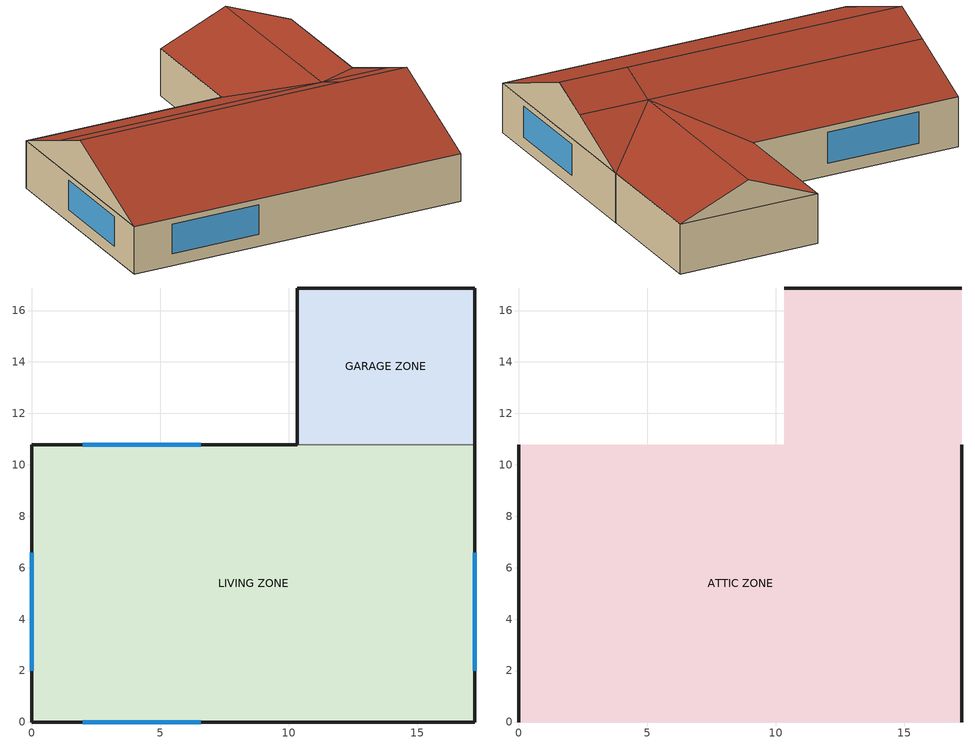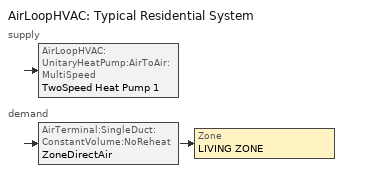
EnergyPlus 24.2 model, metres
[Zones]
LIVING ZONE
 floor ground (FLOOR:LIVING): 0,0 0,10.78 17.24,10.78 17.24,0 z0
 wall outside (EXTWALL:LIVING): 10.32,10.78 0,10.78 0,0 17.24,0 17.24,10.78 z0:2.44
 wall to GARAGE ZONE (INTERIORWall): 17.24,10.78 10.32,10.78 z0:2.44
 window (Dbl Clr 3mm/6mm Air): 6.57,10.78 2,10.78 / 17.24,2 17.24,6.57 / 2,0 6.57,0 / 0,6.57 0,2 z0.61:2.13
GARAGE ZONE
 floor adiabatic (FLOOR:GARAGE): 10.32,10.78 10.32,16.88 17.24,16.88 17.24,10.78 z0
 wall outside (EXTWALL:GARAGE): 17.24,10.78 17.24,16.88 / 10.32,16.88 10.32,10.78 z0:2.44
 wall outside (Garage:SteelDoor): 17.24,16.88 10.32,16.88 z0:2.44
ATTIC ZONE
 floor to LIVING ZONE (reverseCEILING:LIVING): 0,0 0,10.78 17.24,10.78 17.24,0 z2.44
 floor to GARAGE ZONE (CEILING:Garage): 10.32,10.78 10.32,16.88 17.24,16.88 17.24,10.78 z2.44
 wall outside (GABLE): 17.24,5.39,4.68 17.24,0,2.44 17.24,10.78,2.44; 0,5.39,4.68 0,10.78,2.44 0,0,2.44; 13.78,16.88,3.88 17.24,16.88,2.44 10.32,16.88,2.44
 roof outside (ROOF): 13.78,5.39,4.68 13.78,7.32,3.88 0,7.32,3.88 0,5.39,4.68; 0,5.39,4.68 0,0,2.44 17.24,0,2.44 17.24,5.39,4.68; 13.78,7.32,3.88 10.33,10.78,2.44 0,10.78,2.44 0,7.32,3.88; 17.24,5.39,4.68 17.24,7.32,3.88 13.78,7.32,3.88 13.78,5.39,4.68; 17.24,7.32,3.88 17.24,10.78,2.44 13.78,7.32,3.88; 13.78,16.88,3.88 13.78,7.32,3.88 17.24,10.78,2.44 17.24,16.88,2.44; 10.32,16.88,2.44 10.32,10.78,2.44 13.78,7.32,3.88 13.78,16.88,3.88
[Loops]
AirLoopHVAC 'Typical Residential System'
 supply: AirLoopHVAC:UnitaryHeatPump:AirToAir:MultiSpeed 'TwoSpeed Heat Pump 1'
 demand: AirTerminal:SingleDuct:ConstantVolume:NoReheat 'ZoneDirectAir' > Zone 'LIVING ZONE'
[Building]
Single family House: North Axis {deg}=0; Terrain=Suburbs; Loads Convergence Tolerance Value {W}=0.001; Temperature Convergence Tolerance Value {deltaC}=0.005; Solar Distribution=FullInteriorAndExterior; Maximum Number of Warmup Days=25; Minimum Number of Warmup Days=6
[Site:Location]
CHICAGO_IL_USA TMY2-94846: Latitude {deg}=41.78; Longitude {deg}=-87.75; Time Zone {hr}=-6; Elevation {m}=190
[SizingPeriod:DesignDay] Day of Month=21; Dry-Bulb Temperature Range Modifier Type=DefaultMultipliers; Humidity Condition Type=Wetbulb; Barometric Pressure {Pa}=99063; Rain Indicator=No; Snow Indicator=No; Daylight Saving Time Indicator=No; Solar Model Indicator=ASHRAEClearSky; ASHRAE Clear Sky Optical Depth for Beam Irradiance (taub)=0; ASHRAE Clear Sky Optical Depth for Diffuse Irradiance (taud)=0
Name | Month | Day Type | Maximum Dry-Bulb Temperature {C} | Daily Dry-Bulb Temperature Range {deltaC} | Wetbulb or DewPoint at Maximum Dry-Bulb {C} | Wind Speed {m/s} | Wind Direction {deg} | Sky Clearness
CHICAGO_IL_USA Annual Heating 99% Design Conditions DB | 1 | WinterDesignDay | -17.3 | 0 | -17.3 | 4.9 | 270 | 0
CHICAGO_IL_USA Annual Cooling 1% Design Conditions DB/MCWB | 7 | SummerDesignDay | 31.5 | 10.7 | 23 | 5.3 | 230 | 1
[Site:GroundTemperature:BuildingSurface]
20.03, 20.03, 20.13, 20.3, 20.43, 20.52, 20.62, 20.77, 20.78, 20.55, 20.44, 20.2
[Material] Thermal Absorptance=0.9
Name | Roughness | Thickness {m} | Conductivity {W/m-K} | Density {kg/m3} | Specific Heat {J/kg-K} | Solar Absorptance | Visible Absorptance
A1 - 1 IN STUCCO | Smooth | 0.0253898 | 0.691831 | 1858.142 | 836.8 | 0.92 | 0.92
CB11 | MediumRough | 0.2032 | 1.048 | 1105 | 837 | 0.2 | 0.2
GP01 | MediumSmooth | 0.0127 | 0.16 | 801 | 837 | 0.75 | 0.75
IN05 | Rough | 0.2458 | 0.043 | 10 | 837 | 0.75 | 0.75
PW03 | MediumSmooth | 0.0127 | 0.115 | 545 | 1213 | 0.78 | 0.78
CC03 | MediumRough | 0.1016 | 1.31 | 2243 | 837 | 0.65 | 0.65
HF-A3 | Smooth | 0.0015 | 44.9696 | 7689 | 418 | 0.2 | 0.2
[Material:NoMass] Thermal Absorptance=0.9
Name | Roughness | Thermal Resistance {m2-K/W} | Solar Absorptance | Visible Absorptance
AR02 | VeryRough | 0.078 | 0.7 | 0.7
CP02 | Rough | 0.217 | 0.75 | 0.75
[WindowMaterial:Glazing]
CLEAR 3MM: Optical Data Type=SpectralAverage; Thickness {m}=0.003; Solar Transmittance at Normal Incidence=0.837; Front Side Solar Reflectance at Normal Incidence=0.075; Back Side Solar Reflectance at Normal Incidence=0.075; Visible Transmittance at Normal Incidence=0.898; Front Side Visible Reflectance at Normal Incidence=0.081; Back Side Visible Reflectance at Normal Incidence=0.081; Infrared Transmittance at Normal Incidence=0; Front Side Infrared Hemispherical Emissivity=0.84; Back Side Infrared Hemispherical Emissivity=0.84; Conductivity {W/m-K}=0.9
[WindowMaterial:Gas]
AIR 6MM: Gas Type=AIR; Thickness {m}=0.006
[Construction]
EXTWALL:LIVING: A1 - 1 IN STUCCO, IN05, CB11, GP01
INTERIORWall: GP01, IN05, GP01
FLOOR:GARAGE: CC03
FLOOR:LIVING: CC03, CP02
ROOF: AR02, PW03
EXTWALL:GARAGE: A1 - 1 IN STUCCO, CB11
reverseCEILING:LIVING: GP01, IN05
GABLE: PW03
Dbl Clr 3mm/6mm Air: CLEAR 3MM, AIR 6MM, CLEAR 3MM
Garage:SteelDoor: HF-A3
CEILING:Garage: GP01
[Zone] Type=1; Multiplier=1; Ceiling Height {m}=autocalculate; Volume {m3}=autocalculate
LIVING ZONE; GARAGE ZONE; ATTIC ZONE
[People]
LIVING ZONE People: Zone or ZoneList or Space or SpaceList=LIVING ZONE; Number of People Schedule=HOUSE OCCUPANCY; Number of People Calculation Method=people; Number of People=3; Fraction Radiant=0.3; Sensible Heat Fraction=Autocalculate; Activity Level Schedule=Activity Sch; Carbon Dioxide Generation Rate {m3/s-W}=3.82E-8; Enable ASHRAE 55 Comfort Warnings=No; Mean Radiant Temperature Calculation Type=EnclosureAveraged; Work Efficiency Schedule=Work Eff Sch; Clothing Insulation Calculation Method=ClothingInsulationSchedule; Clothing Insulation Schedule=Clothing Sch; Air Velocity Schedule=Air Velo Sch; Thermal Comfort Model 1 Type=FANGER
[Lights]
LIVING ZONE Lights: Zone or ZoneList or Space or SpaceList=LIVING ZONE; Schedule=HOUSE LIGHTING; Design Level Calculation Method=LightingLevel; Lighting Level {W}=1000; Return Air Fraction=0; Fraction Radiant=0.2; Fraction Visible=0.2; Fraction Replaceable=0
[ZoneVentilation:DesignFlowRate]
LIVING ZONE Ventl 1: Zone or ZoneList or Space or SpaceList=LIVING ZONE; Schedule=INF-SCHED; Design Flow Rate Calculation Method=flow/zone; Design Flow Rate {m3/s}=6.131944; Ventilation Type=BALANCED; Fan Pressure Rise {Pa}=400; Fan Total Efficiency=0.9; Constant Term Coefficient=0.606; Temperature Term Coefficient=0.03636; Velocity Term Coefficient=0.1177; Velocity Squared Term Coefficient=0; Minimum Indoor Temperature {C}=18; Maximum Indoor Temperature {C}=100; Delta Temperature {deltaC}=1
[ZoneInfiltration:DesignFlowRate] Schedule=INF-SCHED; Design Flow Rate Calculation Method=flow/zone; Constant Term Coefficient=1; Temperature Term Coefficient=0; Velocity Term Coefficient=0; Velocity Squared Term Coefficient=0
Name | Zone or ZoneList or Space or SpaceList | Design Flow Rate {m3/s}
LIVING ZONE Infil 1 | LIVING ZONE | 0.01
ATTIC ZONE Infil 1 | ATTIC ZONE | 1
GARAGE ZONE Infil 1 | GARAGE ZONE | 0.05
[ZoneAirBalance:OutdoorAir]
LIVING ZONE Balance 1: Zone=LIVING ZONE; Air Balance Method=Quadrature; Induced Outdoor Air Due to Unbalanced Duct Leakage {m3/s}=0.01; Induced Outdoor Air Schedule=INF-SCHED
[ElectricEquipment]
LIVING ZONE ElecEq: Zone or ZoneList or Space or SpaceList=LIVING ZONE; Schedule=INTERMITTENT; Design Level Calculation Method=EquipmentLevel; Design Level {W}=500; Fraction Latent=0; Fraction Radiant=0.3; Fraction Lost=0
[AirLoopHVAC]
Typical Residential System: Design Supply Air Flow Rate {m3/s}=0.7551
[AvailabilityManager:Scheduled]
Reheat System 1 Avail: Schedule=HVACAvailSched
[Zone equipment]
LIVING ZONE: ZoneDirectAir
[AirLoopHVAC:UnitaryHeatPump:AirToAir:MultiSpeed]
TwoSpeed Heat Pump 1: Availability Schedule=HVACAvailSched; Controlling Zone or Thermostat Location=LIVING ZONE; Supply Air Fan=Supply Fan 1; Supply Air Fan Placement=BlowThrough; Supply Air Fan Operating Mode Schedule=CyclingFanSchedule; Heating Coil=Heat Pump DX Heating Coil 1; Minimum Outdoor Dry-Bulb Temperature for Compressor Operation {C}=-8; Cooling Coil=ACDXCoil 1; Supplemental Heating Coil=Supp Heating Coil 1; Maximum Supply Air Temperature from Supplemental Heater {C}=50; Maximum Outdoor Dry-Bulb Temperature for Supplemental Heater Operation {C}=21; Auxiliary On-Cycle Electric Power {W}=0; Auxiliary Off-Cycle Electric Power {W}=0; Design Heat Recovery Water Flow Rate {m3/s}=0; Maximum Temperature for Heat Recovery {C}=80; No Load Supply Air Flow Rate {m3/s}=0.2; Number of Speeds for Heating=2; Number of Speeds for Cooling=2; Heating Speed 1 Supply Air Flow Rate {m3/s}=0.6135; Heating Speed 2 Supply Air Flow Rate {m3/s}=0.7551; Cooling Speed 1 Supply Air Flow Rate {m3/s}=0.6135; Cooling Speed 2 Supply Air Flow Rate {m3/s}=0.7551
[AirTerminal:SingleDuct:ConstantVolume:NoReheat]
ZoneDirectAir: Availability Schedule=HVACAvailSched; Maximum Air Flow Rate {m3/s}=0.7551; Per Person Ventilation Rate Mode=CurrentOccupancy
[ZoneControl:Thermostat]
Zone Thermostat: Zone or ZoneList=LIVING ZONE; Control Type Schedule=Dual Zone Control Type Sched; Control 1=Setpoints
[ThermostatSetpoint:DualSetpoint]
Setpoints: Heating Setpoint Temperature Schedule=Dual Heating Setpoints; Cooling Setpoint Temperature Schedule=Dual Cooling Setpoints
[Coil:Heating:Fuel]
Supp Heating Coil 1: Availability Schedule=HVACAvailSched; Fuel Type=NaturalGas; Burner Efficiency=0.8; Nominal Capacity {W}=35000
[Coil:Cooling:DX:MultiSpeed]
ACDXCoil 1: Availability Schedule=HVACAvailSched; Condenser Type=AirCooled; Minimum Outdoor Dry-Bulb Temperature for Compressor Operation {C}=-25; Apply Part Load Fraction to Speeds Greater than 1=No; Apply Latent Degradation to Speeds Greater than 1=No; Crankcase Heater Capacity {W}=200; Maximum Outdoor Dry-Bulb Temperature for Crankcase Heater Operation {C}=10; Basin Heater Capacity {W/K}=0; Basin Heater Setpoint Temperature {C}=2; Fuel Type=Electricity; Number of Speeds=2; Speed 1 Gross Rated Total Cooling Capacity {W}=10266; Speed 1 Gross Rated Sensible Heat Ratio=0.81; Speed 1 Gross Rated Cooling COP {W/W}=4.32; Speed 1 Rated Air Flow Rate {m3/s}=0.6135; 2017 Speed 1 Rated Evaporator Fan Power Per Volume Flow Rate {W/(m3/s)}=573.3; 2023 Speed 1 Rated Evaporator Fan Power Per Volume Flow Rate {W/(m3/s)}=934.4; Speed 1 Total Cooling Capacity Function of Temperature Curve=HPACCoolCapFT Speed 1; Speed 1 Total Cooling Capacity Function of Flow Fraction Curve=HPACCoolCapFF Speed 1; Speed 1 Energy Input Ratio Function of Temperature Curve=HPACCOOLEIRFT Speed 1; Speed 1 Energy Input Ratio Function of Flow Fraction Curve=HPACCOOLEIRFF Speed 1; Speed 1 Part Load Fraction Correlation Curve=HPACCOOLPLFFPLR Speed 1; Speed 1 Nominal Time for Condensate Removal to Begin {s}=1000; Speed 1 Ratio of Initial Moisture Evaporation Rate and Steady State Latent Capacity=1.5; Speed 1 Maximum Cycling Rate {cycles/hr}=3; Speed 1 Latent Capacity Time Constant {s}=45; Speed 1 Rated Waste Heat Fraction of Power Input=0.2; Speed 1 Waste Heat Function of Temperature Curve=HAPCCoolWHFT Speed 2; Speed 1 Evaporative Condenser Effectiveness=0.9; Speed 1 Evaporative Condenser Air Flow Rate {m3/s}=0.1; Speed 1 Rated Evaporative Condenser Pump Power Consumption {W}=60; Speed 2 Gross Rated Total Cooling Capacity {W}=13826; Speed 2 Gross Rated Sensible Heat Ratio=0.758; Speed 2 Gross Rated Cooling COP {W/W}=3.98; Speed 2 Rated Air Flow Rate {m3/s}=0.7551; 2017 Speed 2 Rated Evaporator Fan Power Per Volume Flow Rate {W/(m3/s)}=673.3; 2023 Speed 2 Rated Evaporator Fan Power Per Volume Flow Rate {W/(m3/s)}=934.4; Speed 2 Total Cooling Capacity Function of Temperature Curve=HPACCoolCapFT Speed 2; Speed 2 Total Cooling Capacity Function of Flow Fraction Curve=HPACCoolCapFF Speed 2; Speed 2 Energy Input Ratio Function of Temperature Curve=HPACCOOLEIRFT Speed 2; Speed 2 Energy Input Ratio Function of Flow Fraction Curve=HPACCOOLEIRFF Speed 2; Speed 2 Part Load Fraction Correlation Curve=HPACCOOLPLFFPLR Speed 1; Speed 2 Nominal Time for Condensate Removal to Begin {s}=1000; Speed 2 Ratio of Initial Moisture Evaporation Rate and steady state Latent Capacity=1.5; Speed 2 Maximum Cycling Rate {cycles/hr}=3; Speed 2 Latent Capacity Time Constant {s}=45; Speed 2 Rated Waste Heat Fraction of Power Input=0.2; Speed 2 Waste Heat Function of Temperature Curve=HAPCCoolWHFT Speed 2; Speed 2 Evaporative Condenser Effectiveness=0.9; Speed 2 Evaporative Condenser Air Flow Rate {m3/s}=0.1; Speed 2 Rated Evaporative Condenser Pump Power Consumption {W}=60; Speed 3 Gross Rated Cooling COP {W/W}=3; 2017 Speed 3 Rated Evaporator Fan Power Per Volume Flow Rate {W/(m3/s)}=773.3; 2023 Speed 3 Rated Evaporator Fan Power Per Volume Flow Rate {W/(m3/s)}=934.4; Speed 3 Nominal Time for Condensate Removal to Begin {s}=0; Speed 3 Ratio of Initial Moisture Evaporation Rate and steady state Latent Capacity=0; Speed 3 Maximum Cycling Rate {cycles/hr}=0; Speed 3 Latent Capacity Time Constant {s}=0; Speed 3 Rated Waste Heat Fraction of Power Input=0.2; Speed 3 Evaporative Condenser Effectiveness=0.9; Speed 4 Gross Rated Cooling COP {W/W}=3; 2017 Speed 4 Rated Evaporator Fan Power Per Volume Flow Rate {W/(m3/s)}=773.3; 2023 Speed 4 Rated Evaporator Fan Power Per Volume Flow Rate {W/(m3/s)}=934.4; Speed 4 Nominal Time for Condensate Removal to Begin {s}=0; Speed 4 Ratio of Initial Moisture Evaporation Rate and steady state Latent Capacity=0; Speed 4 Maximum Cycling Rate {cycles/hr}=0; Speed 4 Latent Capacity Time Constant {s}=0; Speed 4 Rated Waste Heat Fraction of Power Input=0.2
[Coil:Heating:DX:MultiSpeed]
Heat Pump DX Heating Coil 1: Availability Schedule=HVACAvailSched; Minimum Outdoor Dry-Bulb Temperature for Compressor Operation {C}=-13.8889; Outdoor Dry-Bulb Temperature to Turn On Compressor {C}=-8.8; Crankcase Heater Capacity {W}=200; Maximum Outdoor Dry-Bulb Temperature for Crankcase Heater Operation {C}=10; Defrost Energy Input Ratio Function of Temperature Curve=HPACDefrostCAPFT; Maximum Outdoor Dry-Bulb Temperature for Defrost Operation {C}=7.22; Defrost Strategy=ReverseCycle; Defrost Control=timed; Defrost Time Period Fraction=0.058333; Resistive Defrost Heater Capacity {W}=2000; Apply Part Load Fraction to Speeds Greater than 1=No; Fuel Type=Electricity; Region number for Calculating HSPF=4; Number of Speeds=2; Speed 1 Gross Rated Heating Capacity {W}=10164; Speed 1 Gross Rated Heating COP {W/W}=4.235; Speed 1 Rated Air Flow Rate {m3/s}=0.6135; 2017 Speed 1 Rated Supply Air Fan Power Per Volume Flow Rate {W/(m3/s)}=573.3; 2023 Speed 1 Rated Supply Air Fan Power Per Volume Flow Rate {W/(m3/s)}=934.4; Speed 1 Heating Capacity Function of Temperature Curve=HPACHeatCapFT Speed 1; Speed 1 Heating Capacity Function of Flow Fraction Curve=HPACHeatCapFF Speed 1; Speed 1 Energy Input Ratio Function of Temperature Curve=HPACHeatEIRFT Speed 1; Speed 1 Energy Input Ratio Function of Flow Fraction Curve=HPACHeatEIRFF Speed 1; Speed 1 Part Load Fraction Correlation Curve=HPACHeatPLFFPLR Speed 1; Speed 1 Rated Waste Heat Fraction of Power Input=0.2; Speed 1 Waste Heat Function of Temperature Curve=HAPCHeatWHFT Speed 1; Speed 2 Gross Rated Heating Capacity {W}=13866; Speed 2 Gross Rated Heating COP {W/W}=3.9; Speed 2 Rated Air Flow Rate {m3/s}=0.7551; 2017 Speed 2 Rated Supply Air Fan Power Per Volume Flow Rate {W/(m3/s)}=673.3; 2023 Speed 2 Rated Supply Air Fan Power Per Volume Flow Rate {W/(m3/s)}=934.4; Speed 2 Heating Capacity Function of Temperature Curve=HPACHeatCapFT Speed 2; Speed 2 Heating Capacity Function of Flow Fraction Curve=HPACHeatCapFF Speed 2; Speed 2 Energy Input Ratio Function of Temperature Curve=HPACHeatEIRFT Speed 2; Speed 2 Energy Input Ratio Function of Flow Fraction Curve=HPACHeatEIRFF Speed 2; Speed 2 Part Load Fraction Correlation Curve=HPACHeatPLFFPLR Speed 2; Speed 2 Rated Waste Heat Fraction of Power Input=0.2; Speed 2 Waste Heat Function of Temperature Curve=HAPCHeatWHFT Speed 2
[Fan:OnOff]
Supply Fan 1: Availability Schedule=HVACAvailSched; Fan Total Efficiency=0.7; Pressure Rise {Pa}=400; Maximum Flow Rate {m3/s}=0.7551; Motor Efficiency=0.9; Motor In Airstream Fraction=1
[Schedule:Compact]
Activity Sch: Through: 12/31, For: AllDays, Until: 24:00, 131.8
Work Eff Sch; CyclingFanSchedule: Through: 12/31, For: AllDays, Until: 24:00, 0
Clothing Sch; HVACAvailSched: Through: 12/31, For: AllDays, Until: 24:00, 1
Air Velo Sch: Through: 12/31, For: AllDays, Until: 24:00, 0.137
HOUSE OCCUPANCY: Through: 12/31, For: WeekDays, Until: 6:00, 1, Until: 7:00, 0.1, Until: 8:00, 0.5, Until: 12:00, 1, Until: 13:00, 0.5, Until: 16:00, 1, Until: 17:00, 0.5, Until: 18:00, 0.1, Until: 24:00, 1, For: AllOtherDays, Until: 24:00, 0
INTERMITTENT: Through: 12/31, For: WeekDays, Until: 8:00, 0, Until: 18:00, 1, Until: 24:00, 0, For: AllOtherDays, Until: 24:00, 0
HOUSE LIGHTING: Through: 12/31, For: WeekDays, Until: 6:00, 0.05, Until: 7:00, 0.2, Until: 17:00, 1, Until: 18:00, 0.5, Until: 24:00, 0.05, For: AllOtherDays, Until: 24:00, 0.05
Dual Heating Setpoints: Through: 12/31, For: AllDays, Until: 24:00, 22
Dual Cooling Setpoints: Through: 12/31, For: AllDays, Until: 24:00, 26.6
Dual Zone Control Type Sched: Through: 12/31, For: AllDays, Until: 24:00, 4
INF-SCHED: Through: 12/31, For: Alldays, Until: 24:00, 1
[Curve:Biquadratic]
Name | Coefficient1 Constant | Coefficient2 x | Coefficient3 x**2 | Coefficient4 y | Coefficient5 y**2 | Coefficient6 x*y | Minimum Value of x | Maximum Value of x | Minimum Value of y | Maximum Value of y | Input Unit Type for X | Input Unit Type for Y | Output Unit Type
HPACCoolCapFT Speed 1 | 2.01524 | -0.120393 | 0.00427832 | -0.000285454 | -4.85775e-05 | -0.000345086 | 13.88889 | 22.22222 | 23.88889 | 46.11111 | Temperature | Temperature | Dimensionless
HPACCoolCapFT Speed 2 | 1.74227 | -0.0891051 | 0.00349885 | -0.00100481 | -2.20198e-05 | -0.000416472 | 13.88889 | 22.22222 | 23.88889 | 46.11111 | Temperature | Temperature | Dimensionless
HPACCOOLEIRFT Speed 1 | -1.85015 | 0.262075 | -0.00663024 | 0.0105776 | 0.000699189 | -0.00137851 | 13.88889 | 22.22222 | 23.88889 | 46.11111 | Temperature | Temperature | Dimensionless
HPACCOOLEIRFT Speed 2 | -0.597879 | 0.134907 | -0.00378482 | 0.00648013 | 0.000407907 | -0.000446723 | 13.88889 | 22.22222 | 23.88889 | 46.11111 | Temperature | Temperature | Dimensionless
HAPCCoolWHFT Speed 2; HAPCHeatWHFT Speed 1; HAPCHeatWHFT Speed 2 | 1 | 0 | 0 | 0 | 0 | 0 | 0 | 50 | 0 | 50
HPACHeatCapFT Speed 1 | 0.760523 | 0.0075317 | -0.000288398 | 0.021653 | 3.29133e-05 | 0.00014862 | 18.33333 | 23.88889 | -13.8889 | 19.44444 | Temperature | Temperature | Dimensionless
HPACHeatCapFT Speed 2 | 0.640986 | 0.0125868 | -0.000268027 | 0.0119215 | -0.000184927 | 0.000421853 | 18.33333 | 23.88889 | -13.8889 | 19.44444 | Temperature | Temperature | Dimensionless
HPACHeatEIRFT Speed 1 | 0.750128 | 0.00229894 | 0.000953927 | -0.00832704 | 0.00101606 | -0.00143385 | 18.33333 | 23.88889 | -13.8889 | 19.44444 | Temperature | Temperature | Dimensionless
HPACHeatEIRFT Speed 2 | 0.776836 | 0.0065988 | 0.000480351 | -0.00178192 | 0.000796743 | -0.000985089 | 18.33333 | 23.88889 | -13.8889 | 19.44444 | Temperature | Temperature | Dimensionless
HPACDefrostCAPFT | 1 | 0 | 0 | 0 | 0 | 0 | 0 | 50 | 0 | 50 | Temperature | Temperature | Dimensionless
[Curve:Quadratic]
Name | Coefficient1 Constant | Coefficient2 x | Coefficient3 x**2 | Minimum Value of x | Maximum Value of x
HPACCoolCapFF Speed 1 | 0.654699 | 0.592984 | -0.247683 | 0.7 | 1.1
HPACCoolCapFF Speed 2 | 0.657555 | 0.600127 | -0.257682 | 0.7 | 1.1
HPACCOOLEIRFF Speed 1 | 1.54864 | -1.14814 | 0.599501 | 0.7 | 1.1
HPACCOOLEIRFF Speed 2 | 1.34934 | -0.800099 | 0.450756 | 0.7 | 1.1
HPACCOOLPLFFPLR Speed 1; HPACHeatPLFFPLR Speed 1; HPACHeatPLFFPLR Speed 2 | 0.85 | 0.15 | 0 | 0 | 1
HPACHeatCapFF Speed 1 | 0.752131 | 0.437553 | -0.189683 | 0.7 | 1.1
HPACHeatCapFF Speed 2 | 0.479477 | 1.27488 | -0.75436 | 0.7 | 1.1
HPACHeatEIRFF Speed 1 | 1.85391 | -1.4112 | 0.557294 | 0.7 | 1.1
HPACHeatEIRFF Speed 2 | 2.02861 | -2.16676 | 1.13815 | 0.7 | 1.1
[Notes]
Spawn idf file.
This file is identical to SingleFamilyHouse_TwoSpeed_ZoneAirBalance.idf, except that
is above ground. In the original file, this surface boundary conditions is set to the front surface,
but this would not be correct for the radiant floor.
SingleFamilyHouse_TwoSpeed_ZoneAirBalance.idf
Basic file description: A 186 m^2 (2000 ft^2) residential house with slab-on-grade (no ground contact).
Highlights:             This file does the basic test of an air distribution system in a residential home.
A two speed heat pump with a supplmental gas heater provides space heating and cooling.
It provides ventilation through the ZoneAirBalance:OutdoorAir model.
Compared to the original idf file provided by EnergyPlus, this file increased the insulation.
Simulation Location/Run: CHICAGO_IL_USA TMY2-94846, 2 design days, 2 run periods,
Run Control executes the design days only.
Location:                Chicago, IL
Design Days:             CHICAGO_IL_USA Annual Heating 99% Design Conditions DB, MaxDB= -17.3°C
CHICAGO_IL_USA Annual Cooling 1% Design Conditions, MaxDB=  31.5°C MCWB=  23.0°C
Run Period (Weather File): Winter 1/14, Summer 7/7, CHICAGO_IL_USA TMY2-94846
Run Control:             No zone or system sizing, design day simulation.
Building:                There are 3 zones (living space, garage and attic). The living zone is conditioned.
The other two zones are unconditioned.
Supply ducts are located in the attic zone and return ducts are located in the garage zone.
Supply leaks are terminated in the attic zone, while return leaks originate in the garage.
Building aspect ratio: 1:1.6
Floor Area:        186 m^2 (2000 ft^2)
Number of Stories: 1
Zone Description Details (No attic zone):
*        Living                              *      window = *
Internal gains description:     ZONE Living  - lighting is 1000.0 watts, equip is 500.0 watts, 3 occupants
Interzone Surfaces:             Interzone surfaces among living, garage, and attic (see diagram)
Internal Mass:                  None
Windows:                        4 in the living zone
Detached Shading:               None
Daylight:                       None
Natural Ventilation:            ZoneAirBalance:OutdoorAir, a combined zone outdoor airflow by including interactions between
mechanical ventilation, infiltration, and duct leakage.
Compact Schedules:              Yes
Solair Distribution:            None
HVAC:                           A unitary system of UNITARYSYSTEM:MULTISPEEDHEATPUMP:AIRTOAIR provides space cooling and
heating. The system has a supplemental heating coil as Coil:Heating:Fuel.
Thermostat setting at 22C for space heating and 26.6C for space cooling.
Heating and cooling performance curves are based on performance data of Carrier 25HNA948A30
outdoor section with FE5ANB006 Indoor section (low and high speeds).
Zonal Equipment:                Living Zone - Direct Air
Central Air Handling Equipment: Yes
System Equipment Autosize:      No
Purchased Cooling:              No
Purchased Heating:              No
Purchased Chilled Water:        No
Purchased Hot Water:            No
Coils:                          Coil:Heating:DX:MultiSpeed
Coil:Cooling:DX:MultiSpeed
Coil:Heating:Fuel
Pumps:                          None
Boilers:                        None
Chillers:                       None
Towers:                         None
Standard Reports:               None
Timestep or Hourly Variables:   Timestep
Time bins Report:               None
HTML Report:                    None
Environmental Emissions:        None
Utility Tariffs:                None
